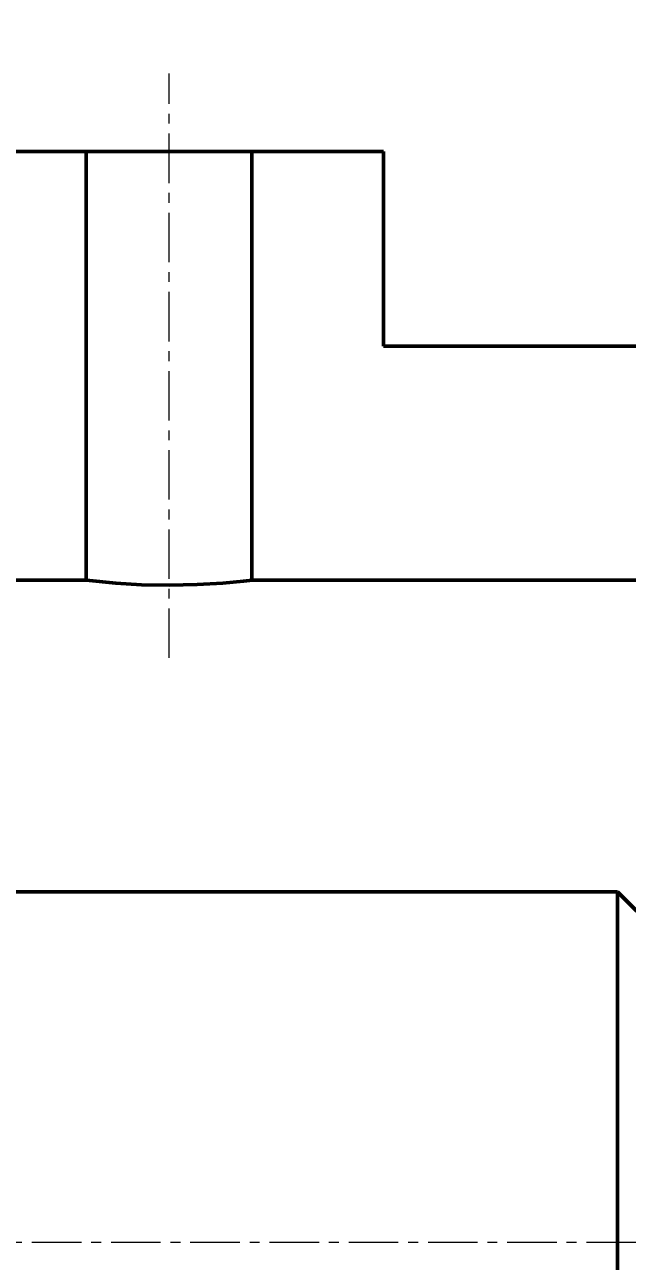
# Model space of a CAD drawing. Header units: millimetres. Extents: x 0 to 420, y 0 to 297.
# Drawn here: x 91.3 to 106.75, y 220.51 to 252.26 of the extents above; entities that cross this region are included whole.
import ezdxf

# ---------------------------------------------------------------- set-up
doc = ezdxf.new("R2010")
doc.units = ezdxf.units.MM
doc.linetypes.add('CENTER', pattern=[5.08, 3.175, -0.635, 0.635, -0.635])
for name, color, linetype, lineweight in [('AXIS', 1, 'CENTER', 18), ('DIM', 3, 'CONTINUOUS', 18), ('VIS', 7, 'CONTINUOUS', 50)]:
    doc.layers.add(name, color=color, linetype=linetype, lineweight=lineweight)
doc.styles.add('GOST', font='GOST_BU.ttf')
doc.dimstyles.new('ESKD', dxfattribs={"dimtxt": 3.5, "dimasz": 2.8, "dimexe": 2, "dimexo": 0, "dimgap": 0.8, "dimtad": 1, "dimdec": 1, "dimlfac": 2, "dimtxsty": 'GOST', "dimcen": 2.5, "dimclrd": 3, "dimclre": 3, "dimazin": 3, "dimtfac": 1, "dimtmove": 0, "dimatfit": 3})

msp = doc.modelspace()

# ---------------------------------------------------------------- linework, layer by layer
at = {"layer": 'AXIS', "ltscale": 0.4}
for points in [[(95, 236), (95, 251)], [(61, 221), (156, 221)]]:
    msp.add_lwpolyline(points, dxfattribs=at)
at = {"layer": 'VIS'}
for points in [[(92.875, 249), (89.5, 249)], [(92.875, 249), (92.875, 238)], [(92.875, 249), (92.928, 249), (93.085, 249), (93.339, 249), (93.675, 249), (94.078, 249), (94.527, 249), (95, 249), (95.473, 249), (95.922, 249), (96.325, 249), (96.661, 249), (96.915, 249), (97.072, 249), (97.125, 249)], [(97.125, 238), (97.125, 249)], [(100.5, 249), (97.125, 249)], [(100.5, 244), (100.5, 249)], [(110, 244), (100.5, 244)], [(92.875, 238), (83, 238)], [(97.125, 238), (97.11, 237.998), (97.066, 237.993), (96.904, 237.974), (96.378, 237.923), (95.717, 237.882), (95.005, 237.867), (94.294, 237.881), (93.632, 237.922), (92.875, 238)], [(107, 238), (97.125, 238)], [(83.5, 230), (106.5, 230)], [(106.5, 230), (106.5, 229.774), (106.5, 229.109), (106.5, 228.036), (106.5, 226.611), (106.5, 224.905), (106.5, 223.003), (106.5, 221), (106.5, 218.997), (106.5, 217.095), (106.5, 215.389), (106.5, 213.964), (106.5, 212.891), (106.5, 212.226), (106.5, 212)], [(107, 229.5), (106.5, 230)]]:
    msp.add_lwpolyline(points, dxfattribs=at)

# ---------------------------------------------------------------- dimensions: what is measured, and where the dimension line sits
at = {"layer": 'DIM'}
for base, p1, p2, text in [((64.35, 260), (64.35, 221), (152.65, 221), '176,6*'), ((72, 255), (72, 248.5), (118, 248.5), '92')]:
    msp.add_linear_dim(base=base, p1=p1, p2=p2, text=text, dimstyle='ESKD', dxfattribs=at).render()

doc.saveas('drawing.dxf')
